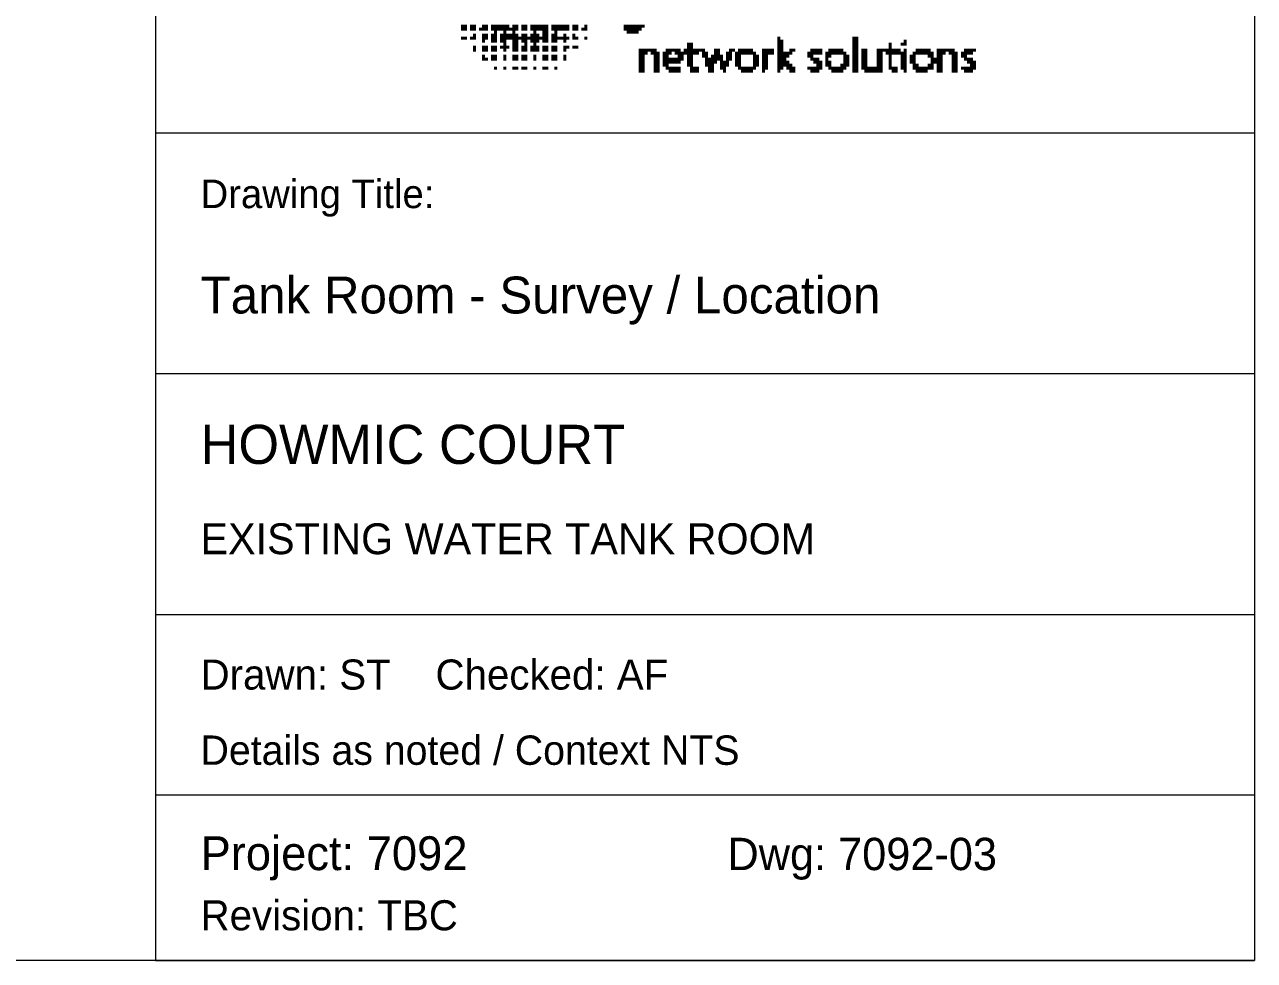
# Paper-space layout '03 Survey and Location' of a CAD drawing. Header units: millimetres. Extents: x 5 to 415, y 7 to 290.
# Drawn here: x 333.3 to 415, y 7 to 69.2 of the extents above; entities that cross this region are included whole.
import ezdxf

# ---------------------------------------------------------------- set-up
doc = ezdxf.new("R2010")
doc.units = ezdxf.units.MM
for name, color, linetype in [('BRANDING', 7, 'Continuous'), ('SHEET', 7, 'Continuous'), ('TEXT', 7, 'Continuous')]:
    doc.layers.add(name, color=color, linetype=linetype)

# ---------------------------------------------------------------- blocks, each defined once
blk = doc.blocks.new('SHEET_03')
at = {"layer": 'BRANDING'}
for points in [[(362.3, 69.2), (362.7, 69.2), (362.3, 69), (362.7, 69)], [(362.3, 69), (362.5, 69), (362.3, 68.8), (362.5, 68.8)], [(362.5, 69), (362.7, 69), (362.5, 68.8), (362.7, 68.8)], [(362.9, 69.2), (363.1, 69.2), (362.9, 69), (363.1, 69)], [(362.9, 69), (363.1, 69), (362.9, 68.8), (363.1, 68.8)], [(363.1, 69.2), (363.3, 69.2), (363.1, 69), (363.3, 69)], [(363.1, 69), (363.3, 69), (363.1, 68.8), (363.3, 68.8)], [(363.5, 69), (363.7, 69), (363.5, 68.8), (363.7, 68.8)], [(363.7, 69.2), (363.9, 69.2), (363.7, 69), (363.9, 69)], [(363.7, 69), (363.9, 69), (363.7, 68.8), (363.9, 68.8)], [(363.9, 69.2), (364.1, 69.2), (363.9, 69), (364.1, 69)], [(363.9, 69), (364.1, 69), (363.9, 68.8), (364.1, 68.8)], [(364.3, 69.2), (364.5, 69.2), (364.3, 69), (364.5, 69)], [(364.3, 69), (364.5, 69), (364.3, 68.8), (364.5, 68.8)], [(364.5, 69.2), (364.7, 69.2), (364.5, 69), (364.7, 69)], [(364.5, 69), (364.7, 69), (364.5, 68.8), (364.7, 68.8)], [(364.5, 68.8), (364.7, 68.8), (364.5, 68.6), (364.7, 68.6)], [(364.7, 69.2), (364.9, 69.2), (364.7, 69), (364.9, 69)], [(364.7, 69), (364.9, 69), (364.7, 68.8), (364.9, 68.8)], [(364.9, 69.2), (365.1, 69.2), (364.9, 69), (365.1, 69)], [(364.9, 69), (365.1, 69), (364.9, 68.8), (365.1, 68.8)], [(365.1, 69.2), (365.3, 69.2), (365.1, 69), (365.3, 69)], [(365.1, 69), (365.3, 69), (365.1, 68.8), (365.3, 68.8)], [(365.1, 68.8), (365.3, 68.8), (365.1, 68.6), (365.3, 68.6)], [(365.3, 69.2), (365.5, 69.2), (365.3, 69), (365.5, 69)], [(365.3, 69), (365.5, 69), (365.3, 68.8), (365.5, 68.8)], [(365.5, 69), (365.7, 69), (365.5, 68.8), (365.7, 68.8)], [(365.7, 69.2), (365.9, 69.2), (365.7, 69), (365.9, 69)], [(365.7, 69), (365.9, 69), (365.7, 68.8), (365.9, 68.8)], [(365.7, 68.8), (365.9, 68.8), (365.7, 68.6), (365.9, 68.6)], [(365.9, 69.2), (366.1, 69.2), (365.9, 69), (366.1, 69)], [(365.9, 69), (366.1, 69), (365.9, 68.8), (366.1, 68.8)], [(366.3, 69.2), (366.5, 69.2), (366.3, 69), (366.5, 69)], [(366.3, 69), (366.5, 69), (366.3, 68.8), (366.5, 68.8)], [(366.5, 69.2), (366.7, 69.2), (366.5, 69), (366.7, 69)], [(366.5, 69), (366.7, 69), (366.5, 68.8), (366.7, 68.8)], [(366.9, 69.2), (367.1, 69.2), (366.9, 69), (367.1, 69)], [(366.9, 69), (367.1, 69), (366.9, 68.8), (367.1, 68.8)], [(367.1, 69.2), (367.3, 69.2), (367.1, 69), (367.3, 69)], [(367.1, 69), (367.3, 69), (367.1, 68.8), (367.3, 68.8)], [(367.1, 68.8), (367.3, 68.8), (367.1, 68.6), (367.3, 68.6)], [(367.3, 69.2), (367.5, 69.2), (367.3, 69), (367.5, 69)], [(367.3, 69), (367.5, 69), (367.3, 68.8), (367.5, 68.8)], [(367.5, 69.2), (367.7, 69.2), (367.5, 69), (367.7, 69)], [(367.5, 69), (367.7, 69), (367.5, 68.8), (367.7, 68.8)], [(367.7, 69.2), (367.9, 69.2), (367.7, 69), (367.9, 69)], [(367.7, 69), (367.9, 69), (367.7, 68.8), (367.9, 68.8)], [(367.7, 68.8), (368.1, 68.8), (367.7, 68.6), (368.1, 68.6)], [(367.9, 69.2), (368.1, 69.2), (367.9, 69), (368.1, 69)], [(367.9, 69), (368.1, 69), (367.9, 68.8), (368.1, 68.8)], [(368.3, 69.2), (368.5, 69.2), (368.3, 69), (368.5, 69)], [(368.3, 69), (368.5, 69), (368.3, 68.8), (368.5, 68.8)], [(368.5, 69.2), (368.7, 69.2), (368.5, 69), (368.7, 69)], [(368.5, 69), (368.7, 69), (368.5, 68.8), (368.7, 68.8)], [(368.5, 68.8), (368.7, 68.8), (368.5, 68.6), (368.7, 68.6)], [(368.7, 69.2), (369.1, 69.2), (368.7, 69), (369.1, 69)], [(368.7, 69), (369.1, 69), (368.7, 68.8), (369.1, 68.8)], [(369.1, 69.2), (369.3, 69.2), (369.1, 69), (369.3, 69)], [(369.1, 69), (369.3, 69), (369.1, 68.8), (369.3, 68.8)], [(369.3, 69.2), (369.5, 69.2), (369.3, 69), (369.5, 69)], [(369.3, 69), (369.5, 69), (369.3, 68.8), (369.5, 68.8)], [(369.7, 69.2), (369.9, 69.2), (369.7, 69), (369.9, 69)], [(369.7, 69), (369.9, 69), (369.7, 68.8), (369.9, 68.8)], [(369.9, 69.2), (370.1, 69.2), (369.9, 69), (370.1, 69)], [(369.9, 69), (370.1, 69), (369.9, 68.8), (370.1, 68.8)], [(370.3, 69), (370.5, 69), (370.3, 68.8), (370.5, 68.8)], [(370.5, 69.2), (370.7, 69.2), (370.5, 69), (370.7, 69)], [(370.5, 69), (370.7, 69), (370.5, 68.8), (370.7, 68.8)], [(373.1, 69.2), (373.3, 69.2), (373.1, 69), (373.3, 69)], [(373.1, 69), (373.3, 69), (373.1, 68.8), (373.3, 68.8)], [(373.3, 69.2), (373.5, 69.2), (373.3, 69), (373.5, 69)], [(373.3, 69), (374.1, 69), (373.3, 68.8), (374.1, 68.8)], [(373.3, 68.8), (373.5, 68.8), (373.3, 68.6), (373.5, 68.6)], [(373.5, 69.2), (374.3, 69.2), (373.5, 69), (374.3, 69)], [(373.5, 68.8), (373.7, 68.8), (373.5, 68.6), (373.7, 68.6)], [(373.7, 68.8), (373.9, 68.8), (373.7, 68.6), (373.9, 68.6)], [(373.9, 68.8), (374.1, 68.8), (373.9, 68.6), (374.1, 68.6)], [(374.1, 69), (374.3, 69), (374.1, 68.8), (374.3, 68.8)], [(374.3, 69.2), (374.5, 69.2), (374.3, 69), (374.5, 69)], [(362.3, 68.4), (362.7, 68.4), (362.3, 68.2), (362.7, 68.2)], [(362.9, 68.4), (363.1, 68.4), (362.9, 68.2), (363.1, 68.2)], [(363.1, 68.6), (363.3, 68.6), (363.1, 68.4), (363.3, 68.4)], [(363.1, 68.4), (363.3, 68.4), (363.1, 68.2), (363.3, 68.2)], [(363.7, 68.6), (363.9, 68.6), (363.7, 68.4), (363.9, 68.4)], [(363.7, 68.4), (363.9, 68.4), (363.7, 68.2), (363.9, 68.2)], [(363.7, 68.2), (363.9, 68.2), (363.7, 68), (363.9, 68)], [(363.9, 68.6), (364.1, 68.6), (363.9, 68.4), (364.1, 68.4)], [(363.9, 68.4), (364.1, 68.4), (363.9, 68.2), (364.1, 68.2)], [(364.3, 68.6), (364.7, 68.6), (364.3, 68.4), (364.7, 68.4)], [(364.3, 68.4), (364.5, 68.4), (364.3, 68.2), (364.5, 68.2)], [(364.3, 68.2), (364.5, 68.2), (364.3, 68), (364.5, 68)], [(364.5, 68.4), (364.7, 68.4), (364.5, 68.2), (364.7, 68.2)], [(364.5, 68.2), (364.7, 68.2), (364.5, 68), (364.7, 68)], [(364.9, 68.6), (365.1, 68.6), (364.9, 68.4), (365.1, 68.4)], [(364.9, 68.4), (365.1, 68.4), (364.9, 68.2), (365.1, 68.2)], [(364.9, 68.2), (365.1, 68.2), (364.9, 68), (365.1, 68)], [(365.1, 68.6), (365.3, 68.6), (365.1, 68.4), (365.3, 68.4)], [(365.1, 68.4), (365.3, 68.4), (365.1, 68.2), (365.3, 68.2)], [(365.1, 68.2), (365.3, 68.2), (365.1, 68), (365.3, 68)], [(365.1, 68), (365.3, 68), (365.1, 67.8), (365.3, 67.8)], [(365.3, 68.6), (365.7, 68.6), (365.3, 68.4), (365.7, 68.4)], [(365.3, 68.4), (365.5, 68.4), (365.3, 68.2), (365.5, 68.2)], [(365.5, 68.4), (365.7, 68.4), (365.5, 68.2), (365.7, 68.2)], [(365.7, 68.6), (365.9, 68.6), (365.7, 68.4), (365.9, 68.4)], [(365.7, 68.4), (365.9, 68.4), (365.7, 68.2), (365.9, 68.2)], [(365.7, 68.2), (365.9, 68.2), (365.7, 68), (365.9, 68)], [(365.7, 68), (366.1, 68), (365.7, 67.8), (366.1, 67.8)], [(365.9, 68.6), (366.1, 68.6), (365.9, 68.4), (366.1, 68.4)], [(365.9, 68.4), (366.1, 68.4), (365.9, 68.2), (366.1, 68.2)], [(365.9, 68.2), (366.1, 68.2), (365.9, 68), (366.1, 68)], [(366.1, 68.4), (366.3, 68.4), (366.1, 68.2), (366.3, 68.2)], [(366.3, 68.6), (366.5, 68.6), (366.3, 68.4), (366.5, 68.4)], [(366.3, 68.4), (366.5, 68.4), (366.3, 68.2), (366.5, 68.2)], [(366.3, 68.2), (366.5, 68.2), (366.3, 68), (366.5, 68)], [(366.5, 68.6), (366.7, 68.6), (366.5, 68.4), (366.7, 68.4)], [(366.5, 68.4), (366.7, 68.4), (366.5, 68.2), (366.7, 68.2)], [(366.5, 68.2), (366.7, 68.2), (366.5, 68), (366.7, 68)], [(366.5, 68), (366.7, 68), (366.5, 67.8), (366.7, 67.8)], [(366.7, 68.4), (366.9, 68.4), (366.7, 68.2), (366.9, 68.2)], [(366.9, 68.6), (367.1, 68.6), (366.9, 68.4), (367.1, 68.4)], [(366.9, 68.4), (367.1, 68.4), (366.9, 68.2), (367.1, 68.2)], [(366.9, 68.2), (367.1, 68.2), (366.9, 68), (367.1, 68)], [(367.1, 68.6), (367.3, 68.6), (367.1, 68.4), (367.3, 68.4)], [(367.1, 68.4), (367.3, 68.4), (367.1, 68.2), (367.3, 68.2)], [(367.1, 68.2), (367.3, 68.2), (367.1, 68), (367.3, 68)], [(367.1, 68), (367.3, 68), (367.1, 67.8), (367.3, 67.8)], [(367.3, 68.6), (367.5, 68.6), (367.3, 68.4), (367.5, 68.4)], [(367.3, 68.4), (367.5, 68.4), (367.3, 68.2), (367.5, 68.2)], [(367.3, 68.2), (367.5, 68.2), (367.3, 68), (367.5, 68)], [(367.5, 68.4), (367.7, 68.4), (367.5, 68.2), (367.7, 68.2)], [(367.7, 68.6), (367.9, 68.6), (367.7, 68.4), (367.9, 68.4)], [(367.7, 68.4), (367.9, 68.4), (367.7, 68.2), (367.9, 68.2)], [(367.7, 68.2), (368.1, 68.2), (367.7, 68), (368.1, 68)], [(367.9, 68.6), (368.1, 68.6), (367.9, 68.4), (368.1, 68.4)], [(367.9, 68.4), (368.1, 68.4), (367.9, 68.2), (368.1, 68.2)], [(368.3, 68.6), (368.5, 68.6), (368.3, 68.4), (368.5, 68.4)], [(368.3, 68.4), (368.5, 68.4), (368.3, 68.2), (368.5, 68.2)], [(368.3, 68.2), (368.5, 68.2), (368.3, 68), (368.5, 68)], [(368.5, 68.6), (368.7, 68.6), (368.5, 68.4), (368.7, 68.4)], [(368.5, 68.4), (368.7, 68.4), (368.5, 68.2), (368.7, 68.2)], [(368.5, 68.2), (368.7, 68.2), (368.5, 68), (368.7, 68)], [(368.7, 68.4), (369.1, 68.4), (368.7, 68.2), (369.1, 68.2)], [(369.1, 68.6), (369.3, 68.6), (369.1, 68.4), (369.3, 68.4)], [(369.1, 68.4), (369.3, 68.4), (369.1, 68.2), (369.3, 68.2)], [(369.1, 68.2), (369.3, 68.2), (369.1, 68), (369.3, 68)], [(369.3, 68.4), (369.5, 68.4), (369.3, 68.2), (369.5, 68.2)], [(369.7, 68.6), (369.9, 68.6), (369.7, 68.4), (369.9, 68.4)], [(369.7, 68.4), (369.9, 68.4), (369.7, 68.2), (369.9, 68.2)], [(369.9, 68.4), (370.1, 68.4), (369.9, 68.2), (370.1, 68.2)], [(370.5, 68.4), (370.7, 68.4), (370.5, 68.2), (370.7, 68.2)], [(377.3, 68), (377.5, 68), (377.3, 67.8), (377.5, 67.8)], [(377.5, 68), (377.7, 68), (377.5, 67.8), (377.7, 67.8)], [(383.3, 68.4), (383.5, 68.4), (383.3, 68.2), (383.5, 68.2)], [(383.3, 68.2), (383.5, 68.2), (383.3, 68), (383.5, 68)], [(383.3, 68), (383.5, 68), (383.3, 67.8), (383.5, 67.8)], [(383.5, 68.2), (383.7, 68.2), (383.5, 68), (383.7, 68)], [(383.5, 68), (383.7, 68), (383.5, 67.8), (383.7, 67.8)], [(388.3, 68.4), (388.5, 68.4), (388.3, 68.2), (388.5, 68.2)], [(388.3, 68.2), (388.5, 68.2), (388.3, 68), (388.5, 68)], [(388.3, 68), (388.5, 68), (388.3, 67.8), (388.5, 67.8)], [(388.5, 68.4), (388.7, 68.4), (388.5, 68.2), (388.7, 68.2)], [(388.5, 68.2), (388.7, 68.2), (388.5, 68), (388.7, 68)], [(388.5, 68), (388.7, 68), (388.5, 67.8), (388.7, 67.8)], [(390.7, 68), (390.9, 68), (390.7, 67.8), (390.9, 67.8)], [(391.5, 68), (391.7, 68), (391.5, 67.8), (391.7, 67.8)], [(391.7, 68.2), (391.9, 68.2), (391.7, 68), (391.9, 68)], [(391.7, 68), (391.9, 68), (391.7, 67.8), (391.9, 67.8)], [(363.1, 67.8), (363.3, 67.8), (363.1, 67.6), (363.3, 67.6)], [(363.1, 67.6), (363.3, 67.6), (363.1, 67.4), (363.3, 67.4)], [(363.7, 67.8), (363.9, 67.8), (363.7, 67.6), (363.9, 67.6)], [(363.7, 67.6), (364.1, 67.6), (363.7, 67.4), (364.1, 67.4)], [(363.7, 67.2), (363.9, 67.2), (363.7, 67), (363.9, 67)], [(363.7, 67), (364.1, 67), (363.7, 66.8), (364.1, 66.8)], [(363.9, 67.8), (364.1, 67.8), (363.9, 67.6), (364.1, 67.6)], [(364.3, 67.8), (364.5, 67.8), (364.3, 67.6), (364.5, 67.6)], [(364.3, 67.6), (364.5, 67.6), (364.3, 67.4), (364.5, 67.4)], [(364.3, 67.2), (364.5, 67.2), (364.3, 67), (364.5, 67)], [(364.3, 67), (364.5, 67), (364.3, 66.8), (364.5, 66.8)], [(364.5, 67.8), (364.7, 67.8), (364.5, 67.6), (364.7, 67.6)], [(364.5, 67.6), (364.7, 67.6), (364.5, 67.4), (364.7, 67.4)], [(364.5, 67.2), (364.7, 67.2), (364.5, 67), (364.7, 67)], [(364.5, 67), (364.7, 67), (364.5, 66.8), (364.7, 66.8)], [(364.9, 67.8), (365.1, 67.8), (364.9, 67.6), (365.1, 67.6)], [(365.1, 67.8), (365.3, 67.8), (365.1, 67.6), (365.3, 67.6)], [(365.1, 67.6), (365.3, 67.6), (365.1, 67.4), (365.3, 67.4)], [(365.1, 67.2), (365.3, 67.2), (365.1, 67), (365.3, 67)], [(365.1, 67), (365.3, 67), (365.1, 66.8), (365.3, 66.8)], [(365.3, 67.8), (365.5, 67.8), (365.3, 67.6), (365.5, 67.6)], [(365.7, 67.8), (365.9, 67.8), (365.7, 67.6), (365.9, 67.6)], [(365.7, 67.6), (365.9, 67.6), (365.7, 67.4), (365.9, 67.4)], [(365.7, 67.2), (365.9, 67.2), (365.7, 67), (365.9, 67)], [(365.7, 67), (365.9, 67), (365.7, 66.8), (365.9, 66.8)], [(365.9, 67.8), (366.1, 67.8), (365.9, 67.6), (366.1, 67.6)], [(365.9, 67.6), (366.1, 67.6), (365.9, 67.4), (366.1, 67.4)], [(365.9, 67.2), (366.1, 67.2), (365.9, 67), (366.1, 67)], [(365.9, 67), (366.1, 67), (365.9, 66.8), (366.1, 66.8)], [(366.3, 67.8), (366.5, 67.8), (366.3, 67.6), (366.5, 67.6)], [(366.3, 67.6), (366.5, 67.6), (366.3, 67.4), (366.5, 67.4)], [(366.3, 67.2), (366.5, 67.2), (366.3, 67), (366.5, 67)], [(366.3, 67), (366.5, 67), (366.3, 66.8), (366.5, 66.8)], [(366.5, 67.8), (366.7, 67.8), (366.5, 67.6), (366.7, 67.6)], [(366.5, 67.6), (366.7, 67.6), (366.5, 67.4), (366.7, 67.4)], [(366.5, 67.2), (366.7, 67.2), (366.5, 67), (366.7, 67)], [(366.5, 67), (366.7, 67), (366.5, 66.8), (366.7, 66.8)], [(366.9, 67.8), (367.1, 67.8), (366.9, 67.6), (367.1, 67.6)], [(366.9, 67.6), (367.1, 67.6), (366.9, 67.4), (367.1, 67.4)], [(367.1, 67.8), (367.3, 67.8), (367.1, 67.6), (367.3, 67.6)], [(367.1, 67.6), (367.3, 67.6), (367.1, 67.4), (367.3, 67.4)], [(367.1, 67.2), (367.3, 67.2), (367.1, 67), (367.3, 67)], [(367.1, 67), (367.3, 67), (367.1, 66.8), (367.3, 66.8)], [(367.3, 67.8), (367.5, 67.8), (367.3, 67.6), (367.5, 67.6)], [(367.3, 67.6), (367.5, 67.6), (367.3, 67.4), (367.5, 67.4)], [(367.7, 67.8), (367.9, 67.8), (367.7, 67.6), (367.9, 67.6)], [(367.7, 67.6), (367.9, 67.6), (367.7, 67.4), (367.9, 67.4)], [(367.7, 67.2), (367.9, 67.2), (367.7, 67), (367.9, 67)], [(367.7, 67), (367.9, 67), (367.7, 66.8), (367.9, 66.8)], [(367.9, 67.8), (368.1, 67.8), (367.9, 67.6), (368.1, 67.6)], [(367.9, 67.6), (368.1, 67.6), (367.9, 67.4), (368.1, 67.4)], [(367.9, 67.2), (368.1, 67.2), (367.9, 67), (368.1, 67)], [(367.9, 67), (368.1, 67), (367.9, 66.8), (368.1, 66.8)], [(368.3, 67.8), (368.5, 67.8), (368.3, 67.6), (368.5, 67.6)], [(368.3, 67.6), (368.5, 67.6), (368.3, 67.4), (368.5, 67.4)], [(368.3, 67.2), (368.5, 67.2), (368.3, 67), (368.5, 67)], [(368.3, 67), (368.5, 67), (368.3, 66.8), (368.5, 66.8)], [(368.5, 67.8), (368.7, 67.8), (368.5, 67.6), (368.7, 67.6)], [(368.5, 67.6), (368.7, 67.6), (368.5, 67.4), (368.7, 67.4)], [(368.5, 67.2), (368.7, 67.2), (368.5, 67), (368.7, 67)], [(368.5, 67), (368.7, 67), (368.5, 66.8), (368.7, 66.8)], [(369.1, 67.8), (369.3, 67.8), (369.1, 67.6), (369.3, 67.6)], [(369.1, 67.6), (369.3, 67.6), (369.1, 67.4), (369.3, 67.4)], [(369.1, 67.2), (369.3, 67.2), (369.1, 67), (369.3, 67)], [(369.1, 67), (369.3, 67), (369.1, 66.8), (369.3, 66.8)], [(369.3, 67.8), (369.5, 67.8), (369.3, 67.6), (369.5, 67.6)], [(369.7, 67.8), (370.1, 67.8), (369.7, 67.6), (370.1, 67.6)], [(374.1, 67.6), (374.5, 67.6), (374.1, 67.4), (374.5, 67.4)], [(374.1, 67.4), (374.3, 67.4), (374.1, 67.2), (374.3, 67.2)], [(374.1, 67.2), (374.5, 67.2), (374.1, 67), (374.5, 67)], [(374.1, 67), (374.5, 67), (374.1, 66.8), (374.5, 66.8)], [(374.3, 67.4), (374.5, 67.4), (374.3, 67.2), (374.5, 67.2)], [(374.5, 67.6), (374.7, 67.6), (374.5, 67.4), (374.7, 67.4)], [(374.5, 67.4), (374.7, 67.4), (374.5, 67.2), (374.7, 67.2)], [(374.7, 67.6), (375.1, 67.6), (374.7, 67.4), (375.1, 67.4)], [(374.9, 67.4), (375.1, 67.4), (374.9, 67.2), (375.1, 67.2)], [(375.1, 67.6), (375.3, 67.6), (375.1, 67.4), (375.3, 67.4)], [(375.1, 67.4), (375.3, 67.4), (375.1, 67.2), (375.3, 67.2)], [(375.1, 67.2), (375.3, 67.2), (375.1, 67), (375.3, 67)], [(375.1, 67), (375.3, 67), (375.1, 66.8), (375.3, 66.8)], [(375.3, 67.4), (375.5, 67.4), (375.3, 67.2), (375.5, 67.2)], [(375.3, 67.2), (375.5, 67.2), (375.3, 67), (375.5, 67)], [(375.3, 67), (375.5, 67), (375.3, 66.8), (375.5, 66.8)], [(375.7, 67.4), (375.9, 67.4), (375.7, 67.2), (375.9, 67.2)], [(375.7, 67.2), (375.9, 67.2), (375.7, 67), (375.9, 67)], [(375.7, 67), (375.9, 67), (375.7, 66.8), (375.9, 66.8)], [(375.9, 67.6), (376.1, 67.6), (375.9, 67.4), (376.1, 67.4)], [(375.9, 67.4), (376.1, 67.4), (375.9, 67.2), (376.1, 67.2)], [(375.9, 67.2), (376.1, 67.2), (375.9, 67), (376.1, 67)], [(375.9, 67), (376.9, 67), (375.9, 66.8), (376.9, 66.8)], [(376.1, 67.6), (376.7, 67.6), (376.1, 67.4), (376.7, 67.4)], [(376.1, 67.4), (376.3, 67.4), (376.1, 67.2), (376.3, 67.2)], [(376.5, 67.4), (376.7, 67.4), (376.5, 67.2), (376.7, 67.2)], [(376.7, 67.6), (376.9, 67.6), (376.7, 67.4), (376.9, 67.4)], [(376.7, 67.4), (376.9, 67.4), (376.7, 67.2), (376.9, 67.2)], [(376.7, 67.2), (376.9, 67.2), (376.7, 67), (376.9, 67)], [(376.9, 67.4), (377.3, 67.4), (376.9, 67.2), (377.3, 67.2)], [(376.9, 67.2), (377.1, 67.2), (376.9, 67), (377.1, 67)], [(376.9, 67), (377.1, 67), (376.9, 66.8), (377.1, 66.8)], [(377.1, 67.6), (377.3, 67.6), (377.1, 67.4), (377.3, 67.4)], [(377.3, 67.8), (377.5, 67.8), (377.3, 67.6), (377.5, 67.6)], [(377.3, 67.6), (377.7, 67.6), (377.3, 67.4), (377.7, 67.4)], [(377.3, 67.4), (377.5, 67.4), (377.3, 67.2), (377.5, 67.2)], [(377.3, 67.2), (377.5, 67.2), (377.3, 67), (377.5, 67)], [(377.3, 67), (377.5, 67), (377.3, 66.8), (377.5, 66.8)], [(377.5, 67.8), (377.7, 67.8), (377.5, 67.6), (377.7, 67.6)], [(377.5, 67.4), (377.7, 67.4), (377.5, 67.2), (377.7, 67.2)], [(377.5, 67.2), (377.7, 67.2), (377.5, 67), (377.7, 67)], [(377.5, 67), (377.7, 67), (377.5, 66.8), (377.7, 66.8)], [(377.7, 67.6), (378.1, 67.6), (377.7, 67.4), (378.1, 67.4)], [(377.7, 67.4), (378.1, 67.4), (377.7, 67.2), (378.1, 67.2)], [(378.1, 67.6), (378.3, 67.6), (378.1, 67.4), (378.3, 67.4)], [(378.3, 67.6), (378.5, 67.6), (378.3, 67.4), (378.5, 67.4)], [(378.3, 67.4), (378.5, 67.4), (378.3, 67.2), (378.5, 67.2)], [(378.3, 67.2), (378.5, 67.2), (378.3, 67), (378.5, 67)], [(378.5, 67.4), (378.7, 67.4), (378.5, 67.2), (378.7, 67.2)], [(378.5, 67.2), (378.7, 67.2), (378.5, 67), (378.7, 67)], [(378.5, 67), (378.7, 67), (378.5, 66.8), (378.7, 66.8)], [(378.7, 67), (378.9, 67), (378.7, 66.8), (378.9, 66.8)], [(378.9, 67.2), (379.1, 67.2), (378.9, 67), (379.1, 67)], [(378.9, 67), (379.1, 67), (378.9, 66.8), (379.1, 66.8)], [(379.1, 67.6), (379.3, 67.6), (379.1, 67.4), (379.3, 67.4)], [(379.1, 67.4), (379.3, 67.4), (379.1, 67.2), (379.3, 67.2)], [(379.1, 67.2), (379.3, 67.2), (379.1, 67), (379.3, 67)], [(379.1, 67), (379.3, 67), (379.1, 66.8), (379.3, 66.8)], [(379.3, 67.6), (379.5, 67.6), (379.3, 67.4), (379.5, 67.4)], [(379.3, 67.4), (379.5, 67.4), (379.3, 67.2), (379.5, 67.2)], [(379.3, 67.2), (379.5, 67.2), (379.3, 67), (379.5, 67)], [(379.3, 67), (379.5, 67), (379.3, 66.8), (379.5, 66.8)], [(379.5, 67.2), (379.7, 67.2), (379.5, 67), (379.7, 67)], [(379.5, 67), (379.7, 67), (379.5, 66.8), (379.7, 66.8)], [(379.9, 67.4), (380.1, 67.4), (379.9, 67.2), (380.1, 67.2)], [(379.9, 67.2), (380.3, 67.2), (379.9, 67), (380.3, 67)], [(379.9, 67), (380.1, 67), (379.9, 66.8), (380.1, 66.8)], [(380.1, 67.6), (380.3, 67.6), (380.1, 67.4), (380.3, 67.4)], [(380.1, 67.4), (380.3, 67.4), (380.1, 67.2), (380.3, 67.2)], [(380.1, 67), (380.3, 67), (380.1, 66.8), (380.3, 66.8)], [(380.3, 67.6), (380.5, 67.6), (380.3, 67.4), (380.5, 67.4)], [(380.5, 67.4), (380.7, 67.4), (380.5, 67.2), (380.7, 67.2)], [(380.5, 67.2), (380.7, 67.2), (380.5, 67), (380.7, 67)], [(380.5, 67), (380.7, 67), (380.5, 66.8), (380.7, 66.8)], [(380.7, 67.6), (380.9, 67.6), (380.7, 67.4), (380.9, 67.4)], [(380.7, 67.4), (380.9, 67.4), (380.7, 67.2), (380.9, 67.2)], [(380.7, 67.2), (380.9, 67.2), (380.7, 67), (380.9, 67)], [(380.7, 67), (380.9, 67), (380.7, 66.8), (380.9, 66.8)], [(380.9, 67.6), (381.1, 67.6), (380.9, 67.4), (381.1, 67.4)], [(380.9, 67.4), (381.1, 67.4), (380.9, 67.2), (381.1, 67.2)], [(381.1, 67.6), (381.5, 67.6), (381.1, 67.4), (381.5, 67.4)], [(381.1, 67.4), (381.5, 67.4), (381.1, 67.2), (381.5, 67.2)], [(381.5, 67.6), (381.7, 67.6), (381.5, 67.4), (381.7, 67.4)], [(381.5, 67.4), (381.7, 67.4), (381.5, 67.2), (381.7, 67.2)], [(381.7, 67.4), (381.9, 67.4), (381.7, 67.2), (381.9, 67.2)], [(381.7, 67.2), (381.9, 67.2), (381.7, 67), (381.9, 67)], [(381.7, 67), (382.1, 67), (381.7, 66.8), (382.1, 66.8)], [(381.9, 67.2), (382.1, 67.2), (381.9, 67), (382.1, 67)], [(382.3, 67.6), (382.5, 67.6), (382.3, 67.4), (382.5, 67.4)], [(382.3, 67.4), (382.7, 67.4), (382.3, 67.2), (382.7, 67.2)], [(382.3, 67.2), (382.5, 67.2), (382.3, 67), (382.5, 67)], [(382.3, 67), (382.5, 67), (382.3, 66.8), (382.5, 66.8)], [(382.5, 67.6), (382.7, 67.6), (382.5, 67.4), (382.7, 67.4)], [(382.5, 67.2), (382.7, 67.2), (382.5, 67), (382.7, 67)], [(382.5, 67), (382.7, 67), (382.5, 66.8), (382.7, 66.8)], [(382.7, 67.6), (382.9, 67.6), (382.7, 67.4), (382.9, 67.4)], [(382.7, 67.4), (382.9, 67.4), (382.7, 67.2), (382.9, 67.2)], [(382.9, 67.6), (383.1, 67.6), (382.9, 67.4), (383.1, 67.4)], [(382.9, 67.4), (383.1, 67.4), (382.9, 67.2), (383.1, 67.2)], [(383.3, 67.8), (383.5, 67.8), (383.3, 67.6), (383.5, 67.6)], [(383.3, 67.6), (383.5, 67.6), (383.3, 67.4), (383.5, 67.4)], [(383.3, 67.4), (383.5, 67.4), (383.3, 67.2), (383.5, 67.2)], [(383.3, 67.2), (383.5, 67.2), (383.3, 67), (383.5, 67)], [(383.3, 67), (383.9, 67), (383.3, 66.8), (383.9, 66.8)], [(383.5, 67.8), (383.7, 67.8), (383.5, 67.6), (383.7, 67.6)], [(383.5, 67.6), (383.7, 67.6), (383.5, 67.4), (383.7, 67.4)], [(383.5, 67.4), (383.9, 67.4), (383.5, 67.2), (383.9, 67.2)], [(383.5, 67.2), (383.7, 67.2), (383.5, 67), (383.7, 67)], [(383.7, 67.2), (383.9, 67.2), (383.7, 67), (383.9, 67)], [(383.9, 67.4), (384.1, 67.4), (383.9, 67.2), (384.1, 67.2)], [(383.9, 67.2), (384.1, 67.2), (383.9, 67), (384.1, 67)], [(384.1, 67.6), (384.3, 67.6), (384.1, 67.4), (384.3, 67.4)], [(384.1, 67.4), (384.3, 67.4), (384.1, 67.2), (384.3, 67.2)], [(384.3, 67.6), (384.5, 67.6), (384.3, 67.4), (384.5, 67.4)], [(385.3, 67.4), (385.5, 67.4), (385.3, 67.2), (385.5, 67.2)], [(385.3, 67.2), (385.5, 67.2), (385.3, 67), (385.5, 67)], [(385.5, 67.6), (385.7, 67.6), (385.5, 67.4), (385.7, 67.4)], [(385.5, 67.4), (385.7, 67.4), (385.5, 67.2), (385.7, 67.2)], [(385.5, 67.2), (385.7, 67.2), (385.5, 67), (385.7, 67)], [(385.5, 67), (385.7, 67), (385.5, 66.8), (385.7, 66.8)], [(385.7, 67.6), (386.1, 67.6), (385.7, 67.4), (386.1, 67.4)], [(385.7, 67.4), (385.9, 67.4), (385.7, 67.2), (385.9, 67.2)], [(385.7, 67), (385.9, 67), (385.7, 66.8), (385.9, 66.8)], [(385.9, 67.4), (386.1, 67.4), (385.9, 67.2), (386.1, 67.2)], [(385.9, 67), (386.1, 67), (385.9, 66.8), (386.1, 66.8)], [(386.1, 67.6), (386.3, 67.6), (386.1, 67.4), (386.3, 67.4)], [(386.1, 67.4), (386.3, 67.4), (386.1, 67.2), (386.3, 67.2)], [(386.5, 67.4), (386.7, 67.4), (386.5, 67.2), (386.7, 67.2)], [(386.5, 67.2), (386.7, 67.2), (386.5, 67), (386.7, 67)], [(386.5, 67), (386.7, 67), (386.5, 66.8), (386.7, 66.8)], [(386.7, 67.6), (386.9, 67.6), (386.7, 67.4), (386.9, 67.4)], [(386.7, 67.4), (386.9, 67.4), (386.7, 67.2), (386.9, 67.2)], [(386.7, 67.2), (386.9, 67.2), (386.7, 67), (386.9, 67)], [(386.9, 67.6), (387.5, 67.6), (386.9, 67.4), (387.5, 67.4)], [(386.9, 67.4), (387.1, 67.4), (386.9, 67.2), (387.1, 67.2)], [(387.1, 67.4), (387.5, 67.4), (387.1, 67.2), (387.5, 67.2)], [(387.5, 67.6), (387.7, 67.6), (387.5, 67.4), (387.7, 67.4)], [(387.5, 67.4), (387.9, 67.4), (387.5, 67.2), (387.9, 67.2)], [(387.7, 67.2), (387.9, 67.2), (387.7, 67), (387.9, 67)], [(387.7, 67), (388.1, 67), (387.7, 66.8), (388.1, 66.8)], [(387.9, 67.2), (388.1, 67.2), (387.9, 67), (388.1, 67)], [(388.3, 67.8), (388.5, 67.8), (388.3, 67.6), (388.5, 67.6)], [(388.3, 67.6), (388.5, 67.6), (388.3, 67.4), (388.5, 67.4)], [(388.3, 67.4), (388.5, 67.4), (388.3, 67.2), (388.5, 67.2)], [(388.3, 67.2), (388.5, 67.2), (388.3, 67), (388.5, 67)], [(388.3, 67), (388.5, 67), (388.3, 66.8), (388.5, 66.8)], [(388.5, 67.8), (388.7, 67.8), (388.5, 67.6), (388.7, 67.6)], [(388.5, 67.6), (388.7, 67.6), (388.5, 67.4), (388.7, 67.4)], [(388.5, 67.4), (388.7, 67.4), (388.5, 67.2), (388.7, 67.2)], [(388.5, 67.2), (388.7, 67.2), (388.5, 67), (388.7, 67)], [(388.5, 67), (388.7, 67), (388.5, 66.8), (388.7, 66.8)], [(388.9, 67.6), (389.3, 67.6), (388.9, 67.4), (389.3, 67.4)], [(388.9, 67.4), (389.1, 67.4), (388.9, 67.2), (389.1, 67.2)], [(388.9, 67.2), (389.1, 67.2), (388.9, 67), (389.1, 67)], [(388.9, 67), (389.1, 67), (388.9, 66.8), (389.1, 66.8)], [(389.1, 67.4), (389.3, 67.4), (389.1, 67.2), (389.3, 67.2)], [(389.1, 67.2), (389.3, 67.2), (389.1, 67), (389.3, 67)], [(389.1, 67), (389.3, 67), (389.1, 66.8), (389.3, 66.8)], [(389.9, 67.6), (390.1, 67.6), (389.9, 67.4), (390.1, 67.4)], [(389.9, 67.4), (390.1, 67.4), (389.9, 67.2), (390.1, 67.2)], [(389.9, 67.2), (390.1, 67.2), (389.9, 67), (390.1, 67)], [(389.9, 67), (390.1, 67), (389.9, 66.8), (390.1, 66.8)], [(390.1, 67.6), (390.5, 67.6), (390.1, 67.4), (390.5, 67.4)], [(390.1, 67.4), (390.3, 67.4), (390.1, 67.2), (390.3, 67.2)], [(390.1, 67.2), (390.3, 67.2), (390.1, 67), (390.3, 67)], [(390.1, 67), (390.3, 67), (390.1, 66.8), (390.3, 66.8)], [(390.5, 67.6), (390.7, 67.6), (390.5, 67.4), (390.7, 67.4)], [(390.5, 67.4), (390.7, 67.4), (390.5, 67.2), (390.7, 67.2)], [(390.7, 67.8), (390.9, 67.8), (390.7, 67.6), (390.9, 67.6)], [(390.7, 67.6), (390.9, 67.6), (390.7, 67.4), (390.9, 67.4)], [(390.7, 67.4), (390.9, 67.4), (390.7, 67.2), (390.9, 67.2)], [(390.7, 67.2), (390.9, 67.2), (390.7, 67), (390.9, 67)], [(390.7, 67), (390.9, 67), (390.7, 66.8), (390.9, 66.8)], [(390.9, 67.6), (391.3, 67.6), (390.9, 67.4), (391.3, 67.4)], [(390.9, 67.4), (391.7, 67.4), (390.9, 67.2), (391.7, 67.2)], [(391.3, 67.6), (391.5, 67.6), (391.3, 67.4), (391.5, 67.4)], [(391.5, 67.2), (391.7, 67.2), (391.5, 67), (391.7, 67)], [(391.5, 67), (391.7, 67), (391.5, 66.8), (391.7, 66.8)], [(391.7, 67.6), (391.9, 67.6), (391.7, 67.4), (391.9, 67.4)], [(391.7, 67.4), (391.9, 67.4), (391.7, 67.2), (391.9, 67.2)], [(391.7, 67.2), (391.9, 67.2), (391.7, 67), (391.9, 67)], [(391.7, 67), (391.9, 67), (391.7, 66.8), (391.9, 66.8)], [(392.1, 67.2), (392.3, 67.2), (392.1, 67), (392.3, 67)], [(392.1, 67), (392.3, 67), (392.1, 66.8), (392.3, 66.8)], [(392.3, 67.4), (392.5, 67.4), (392.3, 67.2), (392.5, 67.2)], [(392.3, 67.2), (392.5, 67.2), (392.3, 67), (392.5, 67)], [(392.3, 67), (392.5, 67), (392.3, 66.8), (392.5, 66.8)], [(392.5, 67.6), (392.7, 67.6), (392.5, 67.4), (392.7, 67.4)], [(392.5, 67.4), (392.7, 67.4), (392.5, 67.2), (392.7, 67.2)], [(392.7, 67.6), (393.3, 67.6), (392.7, 67.4), (393.3, 67.4)], [(392.7, 67.4), (393.1, 67.4), (392.7, 67.2), (393.1, 67.2)], [(393.1, 67.4), (393.3, 67.4), (393.1, 67.2), (393.3, 67.2)], [(393.3, 67.6), (393.5, 67.6), (393.3, 67.4), (393.5, 67.4)], [(393.3, 67.4), (393.5, 67.4), (393.3, 67.2), (393.5, 67.2)], [(393.3, 67.2), (393.5, 67.2), (393.3, 67), (393.5, 67)], [(393.5, 67.4), (393.7, 67.4), (393.5, 67.2), (393.7, 67.2)], [(393.5, 67.2), (393.7, 67.2), (393.5, 67), (393.7, 67)], [(393.5, 67), (393.7, 67), (393.5, 66.8), (393.7, 66.8)], [(393.7, 67), (393.9, 67), (393.7, 66.8), (393.9, 66.8)], [(393.9, 67.6), (394.1, 67.6), (393.9, 67.4), (394.1, 67.4)], [(393.9, 67.4), (394.1, 67.4), (393.9, 67.2), (394.1, 67.2)], [(393.9, 67.2), (394.1, 67.2), (393.9, 67), (394.1, 67)], [(393.9, 67), (394.1, 67), (393.9, 66.8), (394.1, 66.8)], [(394.1, 67.6), (394.5, 67.6), (394.1, 67.4), (394.5, 67.4)], [(394.1, 67.4), (394.3, 67.4), (394.1, 67.2), (394.3, 67.2)], [(394.1, 67.2), (394.3, 67.2), (394.1, 67), (394.3, 67)], [(394.1, 67), (394.3, 67), (394.1, 66.8), (394.3, 66.8)], [(394.3, 67.4), (394.5, 67.4), (394.3, 67.2), (394.5, 67.2)], [(394.5, 67.6), (394.9, 67.6), (394.5, 67.4), (394.9, 67.4)], [(394.7, 67.4), (394.9, 67.4), (394.7, 67.2), (394.9, 67.2)], [(394.9, 67.6), (395.1, 67.6), (394.9, 67.4), (395.1, 67.4)], [(394.9, 67.4), (395.1, 67.4), (394.9, 67.2), (395.1, 67.2)], [(394.9, 67.2), (395.1, 67.2), (394.9, 67), (395.1, 67)], [(394.9, 67), (395.1, 67), (394.9, 66.8), (395.1, 66.8)], [(395.1, 67.4), (395.3, 67.4), (395.1, 67.2), (395.3, 67.2)], [(395.1, 67.2), (395.3, 67.2), (395.1, 67), (395.3, 67)], [(395.1, 67), (395.3, 67), (395.1, 66.8), (395.3, 66.8)], [(395.5, 67.4), (395.7, 67.4), (395.5, 67.2), (395.7, 67.2)], [(395.5, 67.2), (395.7, 67.2), (395.5, 67), (395.7, 67)], [(395.7, 67.6), (395.9, 67.6), (395.7, 67.4), (395.9, 67.4)], [(395.7, 67.4), (395.9, 67.4), (395.7, 67.2), (395.9, 67.2)], [(395.7, 67.2), (395.9, 67.2), (395.7, 67), (395.9, 67)], [(395.7, 67), (396.1, 67), (395.7, 66.8), (396.1, 66.8)], [(395.9, 67.6), (396.1, 67.6), (395.9, 67.4), (396.1, 67.4)], [(395.9, 67.4), (396.1, 67.4), (395.9, 67.2), (396.1, 67.2)], [(396.1, 67.6), (396.3, 67.6), (396.1, 67.4), (396.3, 67.4)], [(396.1, 67.4), (396.3, 67.4), (396.1, 67.2), (396.3, 67.2)], [(396.1, 67), (396.3, 67), (396.1, 66.8), (396.3, 66.8)], [(396.3, 67.6), (396.5, 67.6), (396.3, 67.4), (396.5, 67.4)], [(364.5, 66.4), (364.7, 66.4), (364.5, 66.2), (364.7, 66.2)], [(365.1, 66.4), (365.3, 66.4), (365.1, 66.2), (365.3, 66.2)], [(365.7, 66.4), (365.9, 66.4), (365.7, 66.2), (365.9, 66.2)], [(365.9, 66.4), (366.1, 66.4), (365.9, 66.2), (366.1, 66.2)], [(366.3, 66.4), (366.5, 66.4), (366.3, 66.2), (366.5, 66.2)], [(366.5, 66.4), (366.7, 66.4), (366.5, 66.2), (366.7, 66.2)], [(367.1, 66.4), (367.3, 66.4), (367.1, 66.2), (367.3, 66.2)], [(367.7, 66.4), (367.9, 66.4), (367.7, 66.2), (367.9, 66.2)], [(367.9, 66.4), (368.1, 66.4), (367.9, 66.2), (368.1, 66.2)], [(368.5, 66.4), (368.7, 66.4), (368.5, 66.2), (368.7, 66.2)], [(374.1, 66.8), (374.5, 66.8), (374.1, 66.6), (374.5, 66.6)], [(374.1, 66.6), (374.5, 66.6), (374.1, 66.4), (374.5, 66.4)], [(374.1, 66.4), (374.5, 66.4), (374.1, 66.2), (374.5, 66.2)], [(374.1, 66.2), (374.3, 66.2), (374.1, 66), (374.3, 66)], [(374.3, 66.2), (374.5, 66.2), (374.3, 66), (374.5, 66)], [(375.1, 66.8), (375.3, 66.8), (375.1, 66.6), (375.3, 66.6)], [(375.1, 66.6), (375.3, 66.6), (375.1, 66.4), (375.3, 66.4)], [(375.1, 66.4), (375.5, 66.4), (375.1, 66.2), (375.5, 66.2)], [(375.1, 66.2), (375.5, 66.2), (375.1, 66), (375.5, 66)], [(375.3, 66.8), (375.5, 66.8), (375.3, 66.6), (375.5, 66.6)], [(375.3, 66.6), (375.5, 66.6), (375.3, 66.4), (375.5, 66.4)], [(375.7, 66.8), (375.9, 66.8), (375.7, 66.6), (375.9, 66.6)], [(375.7, 66.6), (376.1, 66.6), (375.7, 66.4), (376.1, 66.4)], [(375.9, 66.8), (376.9, 66.8), (375.9, 66.6), (376.9, 66.6)], [(375.9, 66.4), (376.3, 66.4), (375.9, 66.2), (376.3, 66.2)], [(376.1, 66.2), (376.3, 66.2), (376.1, 66), (376.3, 66)], [(376.3, 66.4), (376.7, 66.4), (376.3, 66.2), (376.7, 66.2)], [(376.3, 66.2), (376.7, 66.2), (376.3, 66), (376.7, 66)], [(376.7, 66.4), (376.9, 66.4), (376.7, 66.2), (376.9, 66.2)], [(376.7, 66.2), (376.9, 66.2), (376.7, 66), (376.9, 66)], [(377.3, 66.8), (377.5, 66.8), (377.3, 66.6), (377.5, 66.6)], [(377.3, 66.6), (377.5, 66.6), (377.3, 66.4), (377.5, 66.4)], [(377.5, 66.8), (377.7, 66.8), (377.5, 66.6), (377.7, 66.6)], [(377.5, 66.6), (377.7, 66.6), (377.5, 66.4), (377.7, 66.4)], [(377.5, 66.4), (377.7, 66.4), (377.5, 66.2), (377.7, 66.2)], [(377.5, 66.2), (377.7, 66.2), (377.5, 66), (377.7, 66)], [(377.7, 66.4), (377.9, 66.4), (377.7, 66.2), (377.9, 66.2)], [(377.7, 66.2), (377.9, 66.2), (377.7, 66), (377.9, 66)], [(377.9, 66.4), (378.1, 66.4), (377.9, 66.2), (378.1, 66.2)], [(377.9, 66.2), (378.1, 66.2), (377.9, 66), (378.1, 66)], [(378.5, 66.8), (378.9, 66.8), (378.5, 66.6), (378.9, 66.6)], [(378.5, 66.6), (378.7, 66.6), (378.5, 66.4), (378.7, 66.4)], [(378.7, 66.6), (379.1, 66.6), (378.7, 66.4), (379.1, 66.4)], [(378.7, 66.4), (378.9, 66.4), (378.7, 66.2), (378.9, 66.2)], [(378.7, 66.2), (379.1, 66.2), (378.7, 66), (379.1, 66)], [(378.9, 66.8), (379.1, 66.8), (378.9, 66.6), (379.1, 66.6)], [(378.9, 66.4), (379.1, 66.4), (378.9, 66.2), (379.1, 66.2)], [(379.1, 66.8), (379.3, 66.8), (379.1, 66.6), (379.3, 66.6)], [(379.5, 66.8), (379.7, 66.8), (379.5, 66.6), (379.7, 66.6)], [(379.5, 66.6), (379.7, 66.6), (379.5, 66.4), (379.7, 66.4)], [(379.5, 66.4), (379.7, 66.4), (379.5, 66.2), (379.7, 66.2)], [(379.7, 66.8), (379.9, 66.8), (379.7, 66.6), (379.9, 66.6)], [(379.7, 66.6), (379.9, 66.6), (379.7, 66.4), (379.9, 66.4)], [(379.7, 66.4), (379.9, 66.4), (379.7, 66.2), (379.9, 66.2)], [(379.7, 66.2), (379.9, 66.2), (379.7, 66), (379.9, 66)], [(379.9, 66.8), (380.1, 66.8), (379.9, 66.6), (380.1, 66.6)], [(379.9, 66.6), (380.1, 66.6), (379.9, 66.4), (380.1, 66.4)], [(380.5, 66.8), (380.7, 66.8), (380.5, 66.6), (380.7, 66.6)], [(380.5, 66.6), (380.9, 66.6), (380.5, 66.4), (380.9, 66.4)], [(380.7, 66.8), (380.9, 66.8), (380.7, 66.6), (380.9, 66.6)], [(380.7, 66.4), (381.1, 66.4), (380.7, 66.2), (381.1, 66.2)], [(380.9, 66.2), (381.1, 66.2), (380.9, 66), (381.1, 66)], [(381.1, 66.4), (381.3, 66.4), (381.1, 66.2), (381.3, 66.2)], [(381.1, 66.2), (381.5, 66.2), (381.1, 66), (381.5, 66)], [(381.3, 66.4), (381.5, 66.4), (381.3, 66.2), (381.5, 66.2)], [(381.5, 66.4), (381.7, 66.4), (381.5, 66.2), (381.7, 66.2)], [(381.5, 66.2), (381.7, 66.2), (381.5, 66), (381.7, 66)], [(381.7, 66.8), (382.1, 66.8), (381.7, 66.6), (382.1, 66.6)], [(381.7, 66.6), (381.9, 66.6), (381.7, 66.4), (381.9, 66.4)], [(381.7, 66.4), (381.9, 66.4), (381.7, 66.2), (381.9, 66.2)], [(381.9, 66.6), (382.1, 66.6), (381.9, 66.4), (382.1, 66.4)], [(382.3, 66.8), (382.5, 66.8), (382.3, 66.6), (382.5, 66.6)], [(382.3, 66.6), (382.5, 66.6), (382.3, 66.4), (382.5, 66.4)], [(382.3, 66.4), (382.5, 66.4), (382.3, 66.2), (382.5, 66.2)], [(382.3, 66.2), (382.5, 66.2), (382.3, 66), (382.5, 66)], [(382.5, 66.8), (382.7, 66.8), (382.5, 66.6), (382.7, 66.6)], [(382.5, 66.6), (382.7, 66.6), (382.5, 66.4), (382.7, 66.4)], [(382.5, 66.4), (382.7, 66.4), (382.5, 66.2), (382.7, 66.2)], [(383.3, 66.8), (383.5, 66.8), (383.3, 66.6), (383.5, 66.6)], [(383.3, 66.6), (383.5, 66.6), (383.3, 66.4), (383.5, 66.4)], [(383.3, 66.4), (383.5, 66.4), (383.3, 66.2), (383.5, 66.2)], [(383.3, 66.2), (383.5, 66.2), (383.3, 66), (383.5, 66)], [(383.5, 66.8), (383.7, 66.8), (383.5, 66.6), (383.7, 66.6)], [(383.5, 66.6), (383.7, 66.6), (383.5, 66.4), (383.7, 66.4)], [(383.5, 66.4), (383.7, 66.4), (383.5, 66.2), (383.7, 66.2)], [(383.7, 66.8), (383.9, 66.8), (383.7, 66.6), (383.9, 66.6)], [(383.7, 66.6), (383.9, 66.6), (383.7, 66.4), (383.9, 66.4)], [(383.9, 66.8), (384.1, 66.8), (383.9, 66.6), (384.1, 66.6)], [(383.9, 66.6), (384.1, 66.6), (383.9, 66.4), (384.1, 66.4)], [(383.9, 66.4), (384.1, 66.4), (383.9, 66.2), (384.1, 66.2)], [(384.1, 66.6), (384.3, 66.6), (384.1, 66.4), (384.3, 66.4)], [(384.1, 66.4), (384.3, 66.4), (384.1, 66.2), (384.3, 66.2)], [(384.1, 66.2), (384.5, 66.2), (384.1, 66), (384.5, 66)], [(384.3, 66.4), (384.5, 66.4), (384.3, 66.2), (384.5, 66.2)], [(385.3, 66.4), (385.5, 66.4), (385.3, 66.2), (385.5, 66.2)], [(385.5, 66.4), (385.7, 66.4), (385.5, 66.2), (385.7, 66.2)], [(385.5, 66.2), (385.7, 66.2), (385.5, 66), (385.7, 66)], [(385.7, 66.8), (385.9, 66.8), (385.7, 66.6), (385.9, 66.6)], [(385.7, 66.4), (385.9, 66.4), (385.7, 66.2), (385.9, 66.2)], [(385.7, 66.2), (385.9, 66.2), (385.7, 66), (385.9, 66)], [(385.9, 66.8), (386.1, 66.8), (385.9, 66.6), (386.1, 66.6)], [(385.9, 66.6), (386.1, 66.6), (385.9, 66.4), (386.1, 66.4)], [(385.9, 66.4), (386.1, 66.4), (385.9, 66.2), (386.1, 66.2)], [(385.9, 66.2), (386.1, 66.2), (385.9, 66), (386.1, 66)], [(386.1, 66.8), (386.3, 66.8), (386.1, 66.6), (386.3, 66.6)], [(386.1, 66.6), (386.3, 66.6), (386.1, 66.4), (386.3, 66.4)], [(386.1, 66.4), (386.3, 66.4), (386.1, 66.2), (386.3, 66.2)], [(386.5, 66.8), (386.7, 66.8), (386.5, 66.6), (386.7, 66.6)], [(386.5, 66.6), (386.9, 66.6), (386.5, 66.4), (386.9, 66.4)], [(386.7, 66.8), (386.9, 66.8), (386.7, 66.6), (386.9, 66.6)], [(386.7, 66.4), (386.9, 66.4), (386.7, 66.2), (386.9, 66.2)], [(386.9, 66.4), (387.1, 66.4), (386.9, 66.2), (387.1, 66.2)], [(386.9, 66.2), (387.1, 66.2), (386.9, 66), (387.1, 66)], [(387.1, 66.4), (387.3, 66.4), (387.1, 66.2), (387.3, 66.2)], [(387.1, 66.2), (387.5, 66.2), (387.1, 66), (387.5, 66)], [(387.3, 66.4), (387.5, 66.4), (387.3, 66.2), (387.5, 66.2)], [(387.5, 66.6), (387.7, 66.6), (387.5, 66.4), (387.7, 66.4)], [(387.5, 66.4), (387.7, 66.4), (387.5, 66.2), (387.7, 66.2)], [(387.5, 66.2), (387.7, 66.2), (387.5, 66), (387.7, 66)], [(387.7, 66.8), (388.1, 66.8), (387.7, 66.6), (388.1, 66.6)], [(387.7, 66.6), (387.9, 66.6), (387.7, 66.4), (387.9, 66.4)], [(387.7, 66.4), (387.9, 66.4), (387.7, 66.2), (387.9, 66.2)], [(387.9, 66.6), (388.1, 66.6), (387.9, 66.4), (388.1, 66.4)], [(388.3, 66.8), (388.5, 66.8), (388.3, 66.6), (388.5, 66.6)], [(388.3, 66.6), (388.5, 66.6), (388.3, 66.4), (388.5, 66.4)], [(388.3, 66.4), (388.5, 66.4), (388.3, 66.2), (388.5, 66.2)], [(388.3, 66.2), (388.5, 66.2), (388.3, 66), (388.5, 66)], [(388.5, 66.8), (388.7, 66.8), (388.5, 66.6), (388.7, 66.6)], [(388.5, 66.6), (388.7, 66.6), (388.5, 66.4), (388.7, 66.4)], [(388.5, 66.4), (388.7, 66.4), (388.5, 66.2), (388.7, 66.2)], [(388.5, 66.2), (388.7, 66.2), (388.5, 66), (388.7, 66)], [(388.9, 66.8), (389.1, 66.8), (388.9, 66.6), (389.1, 66.6)], [(388.9, 66.6), (389.3, 66.6), (388.9, 66.4), (389.3, 66.4)], [(388.9, 66.4), (389.1, 66.4), (388.9, 66.2), (389.1, 66.2)], [(389.1, 66.8), (389.3, 66.8), (389.1, 66.6), (389.3, 66.6)], [(389.1, 66.4), (389.3, 66.4), (389.1, 66.2), (389.3, 66.2)], [(389.1, 66.2), (389.3, 66.2), (389.1, 66), (389.3, 66)], [(389.3, 66.4), (389.5, 66.4), (389.3, 66.2), (389.5, 66.2)], [(389.3, 66.2), (389.7, 66.2), (389.3, 66), (389.7, 66)], [(389.5, 66.4), (389.7, 66.4), (389.5, 66.2), (389.7, 66.2)], [(389.7, 66.4), (389.9, 66.4), (389.7, 66.2), (389.9, 66.2)], [(389.7, 66.2), (389.9, 66.2), (389.7, 66), (389.9, 66)], [(389.9, 66.8), (390.1, 66.8), (389.9, 66.6), (390.1, 66.6)], [(389.9, 66.6), (390.1, 66.6), (389.9, 66.4), (390.1, 66.4)], [(389.9, 66.4), (390.1, 66.4), (389.9, 66.2), (390.1, 66.2)], [(389.9, 66.2), (390.3, 66.2), (389.9, 66), (390.3, 66)], [(390.1, 66.8), (390.3, 66.8), (390.1, 66.6), (390.3, 66.6)], [(390.1, 66.6), (390.3, 66.6), (390.1, 66.4), (390.3, 66.4)], [(390.1, 66.4), (390.3, 66.4), (390.1, 66.2), (390.3, 66.2)], [(390.7, 66.8), (390.9, 66.8), (390.7, 66.6), (390.9, 66.6)], [(390.7, 66.6), (390.9, 66.6), (390.7, 66.4), (390.9, 66.4)], [(390.7, 66.4), (390.9, 66.4), (390.7, 66.2), (390.9, 66.2)], [(390.9, 66.4), (391.1, 66.4), (390.9, 66.2), (391.1, 66.2)], [(390.9, 66.2), (391.3, 66.2), (390.9, 66), (391.3, 66)], [(391.1, 66.4), (391.3, 66.4), (391.1, 66.2), (391.3, 66.2)], [(391.5, 66.8), (391.7, 66.8), (391.5, 66.6), (391.7, 66.6)], [(391.5, 66.6), (391.7, 66.6), (391.5, 66.4), (391.7, 66.4)], [(391.5, 66.4), (391.7, 66.4), (391.5, 66.2), (391.7, 66.2)], [(391.7, 66.8), (391.9, 66.8), (391.7, 66.6), (391.9, 66.6)], [(391.7, 66.6), (391.9, 66.6), (391.7, 66.4), (391.9, 66.4)], [(391.7, 66.4), (391.9, 66.4), (391.7, 66.2), (391.9, 66.2)], [(391.7, 66.2), (391.9, 66.2), (391.7, 66), (391.9, 66)], [(392.1, 66.8), (392.3, 66.8), (392.1, 66.6), (392.3, 66.6)], [(392.3, 66.8), (392.5, 66.8), (392.3, 66.6), (392.5, 66.6)], [(392.3, 66.6), (392.5, 66.6), (392.3, 66.4), (392.5, 66.4)], [(392.3, 66.4), (392.5, 66.4), (392.3, 66.2), (392.5, 66.2)], [(392.5, 66.6), (392.7, 66.6), (392.5, 66.4), (392.7, 66.4)], [(392.5, 66.4), (392.7, 66.4), (392.5, 66.2), (392.7, 66.2)], [(392.5, 66.2), (392.7, 66.2), (392.5, 66), (392.7, 66)], [(392.7, 66.4), (392.9, 66.4), (392.7, 66.2), (392.9, 66.2)], [(392.7, 66.2), (392.9, 66.2), (392.7, 66), (392.9, 66)], [(392.9, 66.4), (393.1, 66.4), (392.9, 66.2), (393.1, 66.2)], [(392.9, 66.2), (393.1, 66.2), (392.9, 66), (393.1, 66)], [(393.1, 66.4), (393.3, 66.4), (393.1, 66.2), (393.3, 66.2)], [(393.1, 66.2), (393.3, 66.2), (393.1, 66), (393.3, 66)], [(393.3, 66.6), (393.5, 66.6), (393.3, 66.4), (393.5, 66.4)], [(393.3, 66.4), (393.5, 66.4), (393.3, 66.2), (393.5, 66.2)], [(393.5, 66.8), (393.7, 66.8), (393.5, 66.6), (393.7, 66.6)], [(393.5, 66.6), (393.7, 66.6), (393.5, 66.4), (393.7, 66.4)], [(393.5, 66.4), (393.7, 66.4), (393.5, 66.2), (393.7, 66.2)], [(393.7, 66.8), (393.9, 66.8), (393.7, 66.6), (393.9, 66.6)], [(393.9, 66.8), (394.1, 66.8), (393.9, 66.6), (394.1, 66.6)], [(393.9, 66.6), (394.1, 66.6), (393.9, 66.4), (394.1, 66.4)], [(393.9, 66.4), (394.1, 66.4), (393.9, 66.2), (394.1, 66.2)], [(393.9, 66.2), (394.1, 66.2), (393.9, 66), (394.1, 66)], [(394.1, 66.8), (394.3, 66.8), (394.1, 66.6), (394.3, 66.6)], [(394.1, 66.6), (394.3, 66.6), (394.1, 66.4), (394.3, 66.4)], [(394.1, 66.4), (394.3, 66.4), (394.1, 66.2), (394.3, 66.2)], [(394.1, 66.2), (394.3, 66.2), (394.1, 66), (394.3, 66)], [(394.9, 66.8), (395.1, 66.8), (394.9, 66.6), (395.1, 66.6)], [(394.9, 66.6), (395.1, 66.6), (394.9, 66.4), (395.1, 66.4)], [(394.9, 66.4), (395.1, 66.4), (394.9, 66.2), (395.1, 66.2)], [(394.9, 66.2), (395.1, 66.2), (394.9, 66), (395.1, 66)], [(395.1, 66.8), (395.3, 66.8), (395.1, 66.6), (395.3, 66.6)], [(395.1, 66.6), (395.3, 66.6), (395.1, 66.4), (395.3, 66.4)], [(395.1, 66.4), (395.3, 66.4), (395.1, 66.2), (395.3, 66.2)], [(395.1, 66.2), (395.3, 66.2), (395.1, 66), (395.3, 66)], [(395.5, 66.4), (395.9, 66.4), (395.5, 66.2), (395.9, 66.2)], [(395.7, 66.2), (395.9, 66.2), (395.7, 66), (395.9, 66)], [(395.9, 66.8), (396.1, 66.8), (395.9, 66.6), (396.1, 66.6)], [(395.9, 66.4), (396.1, 66.4), (395.9, 66.2), (396.1, 66.2)], [(395.9, 66.2), (396.1, 66.2), (395.9, 66), (396.1, 66)], [(396.1, 66.8), (396.3, 66.8), (396.1, 66.6), (396.3, 66.6)], [(396.1, 66.6), (396.3, 66.6), (396.1, 66.4), (396.3, 66.4)], [(396.1, 66.4), (396.3, 66.4), (396.1, 66.2), (396.3, 66.2)], [(396.1, 66.2), (396.3, 66.2), (396.1, 66), (396.3, 66)], [(396.3, 66.8), (396.5, 66.8), (396.3, 66.6), (396.5, 66.6)], [(396.3, 66.6), (396.5, 66.6), (396.3, 66.4), (396.5, 66.4)], [(396.3, 66.4), (396.5, 66.4), (396.3, 66.2), (396.5, 66.2)]]:
    blk.add_solid(points, dxfattribs=at)
at = {"layer": 'SHEET', "lineweight": 18}
for p, q in [((342, 290), (342, 7)), ((415, 290), (415, 7)), ((342, 62), (415, 62)), ((342, 46), (415, 46)), ((342, 30), (415, 30)), ((342, 18), (415, 18)), ((415, 7), (5, 7)), ((342, 7), (415, 7))]:
    blk.add_line(p, q, dxfattribs=at)
at = {"layer": 'TEXT'}
for s, height, p in [('Drawing Title:', 1.9, (345, 57)), ('Tank Room - Survey / Location', 2.45, (345, 50)), ('HOWMIC COURT', 2.6, (345, 40)), ('EXISTING WATER TANK ROOM', 2.05, (345, 34)), ('Drawn: ST    Checked: AF', 2, (345, 25)), ('Details as noted / Context NTS', 1.95, (345, 20)), ('Project: 7092', 2.25, (345, 13)), ('Dwg: 7092-03', 2.15, (380, 13)), ('Revision: TBC', 2, (345, 9))]:
    blk.add_text(s, height=height, dxfattribs=at).set_placement(p)

psp = doc.layouts.new('03 Survey and Location')

# ---------------------------------------------------------------- block references
psp.add_blockref('SHEET_03', (0, 0))

doc.saveas('drawing.dxf')
